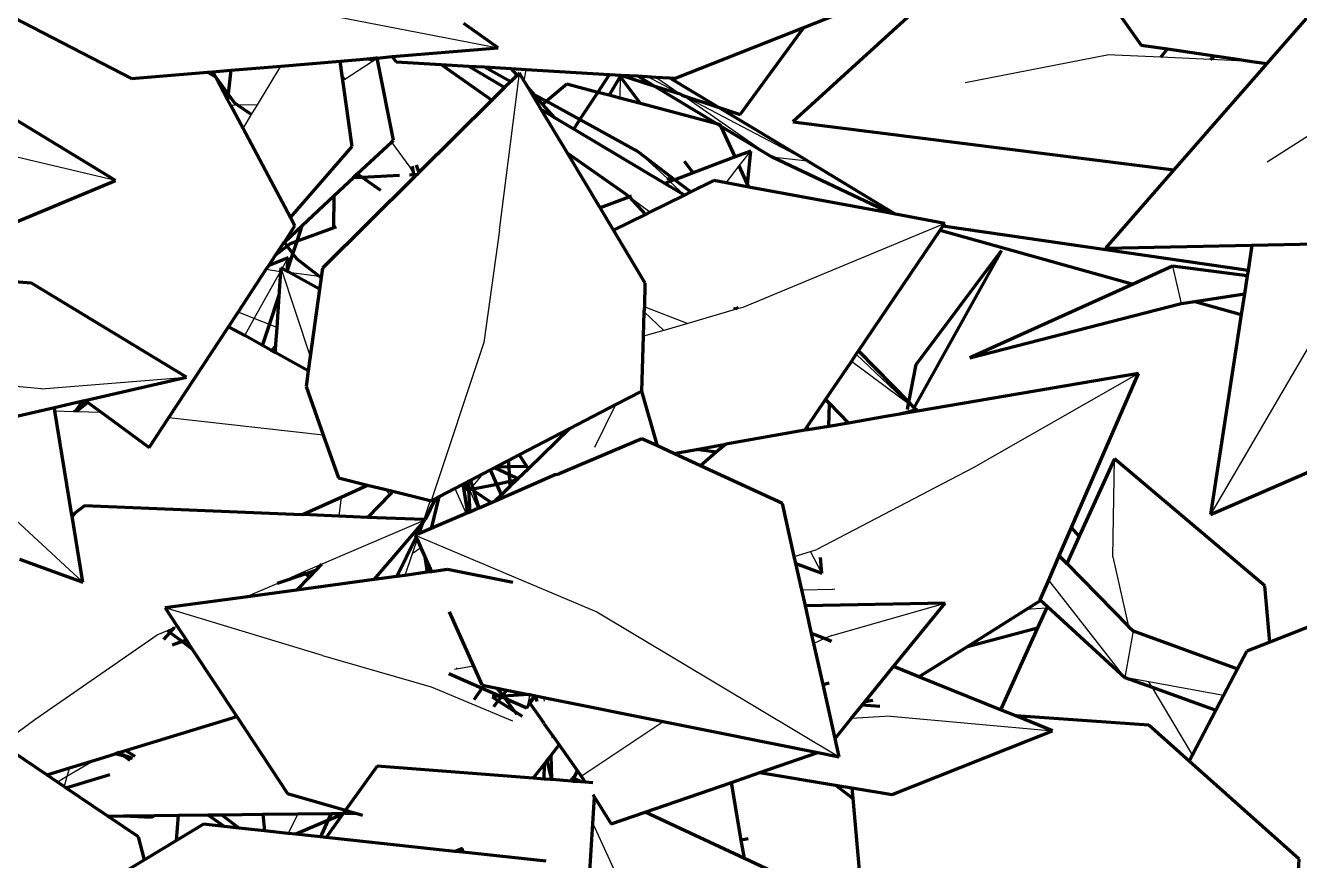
# Model space of a CAD drawing. Header units: millimetres. Extents: x 4307 to 31003, y 2809 to 20009.
# Drawn here: x 6891.9 to 6958.9, y 7904.8 to 7948.8 of the extents above; entities that cross this region are included whole.
import ezdxf

# ---------------------------------------------------------------- set-up
doc = ezdxf.new("R2010")
doc.units = ezdxf.units.MM
doc.layers.add('ProfileEdges', color=7, linetype='Continuous')

msp = doc.modelspace()

# ---------------------------------------------------------------- linework, layer by layer
for p, q in [((6899.706, 7950.893), (6916.719, 7947.601)), ((6904.07, 7944.601), (6905.304, 7946.636)), ((6908.666, 7945.953), (6910.121, 7946.894)), ((6910.121, 7946.894), (6910.151, 7946.913)), ((6910.151, 7946.913), (6910.355, 7947.045)), ((6941.273, 7945.778), (6948.743, 7947.229)), ((6951.56, 7947.101), (6948.743, 7947.229)), ((6954.169, 7946.982), (6951.56, 7947.101)), ((6955.648, 7946.914), (6954.169, 7946.982)), ((6955.845, 7946.905), (6955.648, 7946.914)), ((6955.801, 7946.962), (6955.845, 7946.905)), ((6956.344, 7946.882), (6955.845, 7946.905)), ((6908.53, 7946.138), (6908.666, 7945.953)), ((6908.564, 7945.887), (6908.666, 7945.953)), ((6916.802, 7938.003), (6917.84, 7946.269)), ((6918.099, 7945.836), (6918.201, 7946.457)), ((6923.13, 7946.079), (6923.114, 7944.948)), ((6924.568, 7946.081), (6926.299, 7945.168)), ((6925.015, 7946.055), (6926.299, 7945.168)), ((6957.151, 7941.602), (6963.933, 7945.922)), ((6904.07, 7944.601), (6903.036, 7944.575)), ((6903.753, 7944.078), (6904.07, 7944.601)), ((6926.493, 7945.066), (6931.1, 7941.853)), ((6926.493, 7945.066), (6932.982, 7941.644)), ((6903.036, 7944.575), (6902.668, 7944.566)), ((6903.313, 7943.353), (6903.753, 7944.078)), ((6911.111, 7942.638), (6912.08, 7941.324)), ((6925.632, 7940.724), (6924.059, 7942.145)), ((6929.399, 7941.378), (6930.01, 7942.164)), ((6896.606, 7940.613), (6891.348, 7941.861)), ((6912.08, 7941.324), (6912.287, 7940.923)), ((6928.71, 7940.493), (6929.399, 7941.378)), ((6931.1, 7941.853), (6932.982, 7941.644)), ((6912.287, 7940.923), (6912.342, 7940.818)), ((6925.752, 7940.56), (6925.632, 7940.724)), ((6926.512, 7939.847), (6925.752, 7940.56)), ((6924.706, 7938.95), (6923.619, 7939.756)), ((6916.802, 7938.003), (6915.969, 7932.085)), ((6940.207, 7938.357), (6929.585, 7933.942)), ((6962.482, 7937.276), (6954.17, 7923.052)), ((6904.535, 7935.944), (6905.287, 7935.825)), ((6905.301, 7936.022), (6906.848, 7931.356)), ((6905.375, 7935.981), (6905.691, 7936.546)), ((6952.185, 7936.1), (6952.636, 7934.143)), ((6903.902, 7933.352), (6905.287, 7935.825)), ((6905.714, 7935.794), (6907.319, 7935.589)), ((6924.441, 7933.968), (6926.695, 7933.097)), ((6929.585, 7933.942), (6929.307, 7933.861)), ((6903.902, 7933.352), (6903.054, 7933.686)), ((6903.399, 7932.454), (6903.902, 7933.352)), ((6904.701, 7933.036), (6903.902, 7933.352)), ((6924.405, 7933.707), (6925.438, 7932.73)), ((6929.183, 7933.825), (6926.695, 7933.097)), ((6929.307, 7933.861), (6929.183, 7933.825)), ((6905.084, 7932.885), (6904.701, 7933.036)), ((6925.438, 7932.73), (6924.368, 7932.417)), ((6926.695, 7933.097), (6925.438, 7932.73)), ((6905.021, 7931.979), (6904.766, 7931.694)), ((6915.969, 7932.085), (6913.199, 7923.765)), ((6938.298, 7928.866), (6935.553, 7931.48)), ((6938.298, 7928.866), (6935.293, 7931.095)), ((6892.721, 7929.66), (6884.604, 7930.403)), ((6892.721, 7929.66), (6900.334, 7930.265)), ((6950.397, 7930.466), (6941.696, 7925.501)), ((6894.63, 7928.66), (6894.391, 7928.463)), ((6895.051, 7929.007), (6894.63, 7928.66)), ((6921.806, 7926.587), (6922.909, 7928.822)), ((6937.103, 7928.191), (6938.66, 7928.597)), ((6938.583, 7928.654), (6938.298, 7928.866)), ((6893.425, 7928.492), (6894.391, 7928.463)), ((6894.391, 7928.463), (6894.484, 7928.46)), ((6894.484, 7928.46), (6894.548, 7928.458)), ((6894.548, 7928.458), (6895.853, 7928.419)), ((6899.417, 7928.139), (6907.529, 7927.242)), ((6886.634, 7927.129), (6894.887, 7919.485)), ((6949.04, 7920.824), (6949.126, 7925.967)), ((6915.921, 7925.183), (6915.219, 7924.346)), ((6941.696, 7925.501), (6933.475, 7921.201)), ((6915.052, 7924.73), (6915.155, 7924.493)), ((6908.472, 7923.964), (6908.354, 7922.954)), ((6911.026, 7924.1), (6910.81, 7924.356)), ((6914.442, 7924.412), (6915.041, 7923.091)), ((6915.194, 7924.405), (6915.219, 7924.346)), ((6915.219, 7924.346), (6915.653, 7923.352)), ((6913.152, 7923.777), (6912.812, 7922.775)), ((6894.314, 7923.017), (6894.491, 7923.134)), ((6907.444, 7920.429), (6912.797, 7922.731)), ((6912.797, 7922.731), (6912.757, 7922.612)), ((6912.797, 7922.731), (6912.812, 7922.775)), ((6912.368, 7921.951), (6921.917, 7917.921)), ((6912.622, 7922.214), (6912.561, 7922.033)), ((6912.718, 7922.1), (6912.622, 7922.214)), ((6912.461, 7921.74), (6912.199, 7920.966)), ((6912.663, 7921.286), (6912.199, 7920.966)), ((6933.139, 7921.097), (6933.475, 7921.201)), ((6912.199, 7920.966), (6911.818, 7919.843)), ((6932.293, 7920.836), (6933.139, 7921.097)), ((6933.744, 7919.965), (6933.139, 7921.097)), ((6949.04, 7920.824), (6949.867, 7917.159)), ((6905.1, 7919.422), (6906.492, 7920.02)), ((6906.492, 7920.02), (6907.444, 7920.429)), ((6903.428, 7918.703), (6905.1, 7919.422)), ((6949.664, 7914.468), (6945.67, 7919.597)), ((6932.686, 7919.084), (6934.319, 7919.116)), ((6934.423, 7919.101), (6934.319, 7919.116)), ((6907.48, 7915.635), (6899.21, 7918.131)), ((6921.917, 7917.921), (6934.657, 7910.299)), ((6934.258, 7916.681), (6940.227, 7918.387)), ((6945.558, 7918.12), (6944.476, 7918.04)), ((6899.697, 7917.1), (6899.848, 7917.164)), ((6892.357, 7912.263), (6898.79, 7916.71)), ((6898.79, 7916.71), (6899.333, 7916.943)), ((6899.333, 7916.943), (6899.697, 7917.1)), ((6933.881, 7916.514), (6933.319, 7916.266)), ((6934.258, 7916.681), (6933.881, 7916.514)), ((6950.106, 7916.916), (6949.664, 7914.468)), ((6907.48, 7915.635), (6913.21, 7913.974)), ((6914.525, 7914.91), (6914.424, 7914.892)), ((6915.422, 7915.068), (6914.525, 7914.91)), ((6914.539, 7914.979), (6914.525, 7914.91)), ((6950.938, 7914.237), (6949.664, 7914.468)), ((6913.21, 7913.974), (6917.471, 7912.196)), ((6951.107, 7913.954), (6950.938, 7914.237)), ((6954.864, 7913.526), (6950.938, 7914.237)), ((6953.224, 7910.404), (6951.107, 7913.954)), ((6918.382, 7913.569), (6918.224, 7912.878)), ((6919.156, 7913.231), (6919.119, 7913.421)), ((6919.46, 7913.352), (6919.502, 7913.259)), ((6890.62, 7910.959), (6892.357, 7912.263)), ((6921.092, 7909.284), (6925.393, 7912.16)), ((6937.358, 7912.433), (6935.285, 7912.305)), ((6937.358, 7912.433), (6945.862, 7911.665)), ((6919.64, 7911.341), (6919.535, 7911.335)), ((6919.535, 7911.335), (6919.69, 7911.27)), ((6895.517, 7910.126), (6894.056, 7909.261)), ((6919.463, 7909.384), (6919.47, 7910.321)), ((6894.056, 7909.261), (6893.561, 7908.968)), ((6894.056, 7909.261), (6893.901, 7908.739)), ((6894.192, 7909.721), (6894.056, 7909.261)), ((6919.461, 7909.101), (6919.463, 7909.384)), ((6920.596, 7909.199), (6920.685, 7909.005)), ((6906.192, 7907.295), (6905.678, 7906.266)), ((6921.703, 7906.796), (6924.955, 7899.741)), ((6914.847, 7905.48), (6914.671, 7905.297))]:
    msp.add_line(p, q)
at = {"layer": 'ProfileEdges', "lineweight": 211}
for p, q in [((6945.928, 7954.303), (6950.532, 7947.734)), ((6888.594, 7950.558), (6897.453, 7945.973)), ((6960.069, 7950.129), (6957.133, 7946.767)), ((6939.023, 7949.885), (6932.216, 7943.696)), ((6932.791, 7948.658), (6935.772, 7949.836)), ((6916.719, 7947.601), (6914.915, 7948.882)), ((6926.046, 7945.994), (6932.791, 7948.658)), ((6929.455, 7944.089), (6932.791, 7948.658)), ((6911.154, 7947.131), (6916.719, 7947.601)), ((6950.532, 7947.734), (6951.912, 7947.532)), ((6951.56, 7947.101), (6951.912, 7947.532)), ((6951.912, 7947.532), (6954.383, 7947.17)), ((6902.665, 7946.413), (6905.304, 7946.636)), ((6905.304, 7946.636), (6908.425, 7946.9)), ((6908.425, 7946.9), (6909.847, 7947.02)), ((6908.53, 7946.138), (6908.425, 7946.9)), ((6909.847, 7947.02), (6910.006, 7947.034)), ((6910.086, 7946.936), (6909.847, 7947.02)), ((6910.006, 7947.034), (6910.318, 7947.06)), ((6910.006, 7947.034), (6910.086, 7946.936)), ((6910.086, 7946.936), (6910.121, 7946.894)), ((6910.151, 7946.913), (6910.086, 7946.936)), ((6910.355, 7947.045), (6910.318, 7947.06)), ((6910.355, 7947.045), (6911.154, 7947.131)), ((6911.222, 7942.743), (6910.355, 7947.045)), ((6911.154, 7947.131), (6911.353, 7946.86)), ((6911.353, 7946.86), (6913.72, 7946.721)), ((6913.72, 7946.721), (6916.397, 7944.839)), ((6913.72, 7946.721), (6915.159, 7946.636)), ((6917.062, 7945.498), (6915.159, 7946.636)), ((6915.159, 7946.636), (6915.999, 7946.586)), ((6957.133, 7946.767), (6952.241, 7941.167)), ((6954.169, 7946.982), (6954.383, 7947.17)), ((6954.383, 7947.17), (6955.589, 7946.993)), ((6955.648, 7946.914), (6955.589, 7946.993)), ((6955.589, 7946.993), (6955.801, 7946.962)), ((6955.801, 7946.962), (6956.344, 7946.882)), ((6956.344, 7946.882), (6957.133, 7946.767)), ((6897.453, 7945.973), (6901.437, 7946.31)), ((6901.437, 7946.31), (6901.698, 7946.332)), ((6901.877, 7946.055), (6901.437, 7946.31)), ((6901.698, 7946.332), (6902.665, 7946.413)), ((6901.698, 7946.332), (6901.877, 7946.055)), ((6901.877, 7946.055), (6902.53, 7945.163)), ((6902.5, 7944.883), (6901.877, 7946.055)), ((6902.665, 7946.413), (6902.53, 7945.163)), ((6908.564, 7945.887), (6908.53, 7946.138)), ((6915.999, 7946.586), (6917.388, 7945.821)), ((6915.999, 7946.586), (6917.411, 7946.503)), ((6917.722, 7946.152), (6917.388, 7945.821)), ((6917.722, 7946.152), (6917.411, 7946.503)), ((6917.411, 7946.503), (6918.201, 7946.457)), ((6917.84, 7946.269), (6917.722, 7946.152)), ((6918.099, 7945.836), (6917.84, 7946.269)), ((6918.201, 7946.457), (6922.586, 7946.198)), ((6921.965, 7945.252), (6922.586, 7946.198)), ((6923.13, 7946.079), (6922.557, 7945.095)), ((6922.586, 7946.198), (6923.166, 7946.164)), ((6924.208, 7944.658), (6923.13, 7946.079)), ((6923.166, 7946.164), (6924.916, 7945.586)), ((6923.166, 7946.164), (6924.045, 7946.112)), ((6924.916, 7945.586), (6924.045, 7946.112)), ((6924.045, 7946.112), (6924.568, 7946.081)), ((6924.568, 7946.081), (6925.015, 7946.055)), ((6925.015, 7946.055), (6925.74, 7946.012)), ((6928.292, 7944.472), (6925.74, 7946.012)), ((6925.74, 7946.012), (6926.046, 7945.994)), ((6909.043, 7942.405), (6908.564, 7945.887)), ((6917.062, 7945.498), (6916.397, 7944.839)), ((6917.388, 7945.821), (6917.062, 7945.498)), ((6918.298, 7945.503), (6918.099, 7945.836)), ((6918.99, 7944.345), (6918.298, 7945.503)), ((6918.646, 7945.111), (6918.298, 7945.503)), ((6920.329, 7945.686), (6919.272, 7944.783)), ((6921.965, 7945.252), (6920.329, 7945.686)), ((6928.213, 7943.596), (6924.916, 7945.586)), ((6924.916, 7945.586), (6926.299, 7945.168)), ((6896.606, 7940.613), (6889.936, 7944.677)), ((6902.53, 7945.163), (6902.5, 7944.883)), ((6902.668, 7944.566), (6902.5, 7944.883)), ((6902.53, 7945.163), (6902.863, 7944.696)), ((6902.863, 7944.696), (6903.036, 7944.575)), ((6916.397, 7944.839), (6912.561, 7941.035)), ((6919.081, 7944.62), (6918.646, 7945.111)), ((6919.272, 7944.783), (6918.646, 7945.111)), ((6919.272, 7944.783), (6919.081, 7944.62)), ((6919.703, 7943.919), (6919.081, 7944.62)), ((6921.023, 7943.818), (6919.272, 7944.783)), ((6921.023, 7943.818), (6921.965, 7945.252)), ((6922.557, 7945.095), (6921.965, 7945.252)), ((6923.114, 7944.948), (6922.557, 7945.095)), ((6924.208, 7944.658), (6923.114, 7944.948)), ((6928.213, 7943.596), (6924.208, 7944.658)), ((6926.299, 7945.168), (6926.405, 7945.095)), ((6926.405, 7945.095), (6926.493, 7945.066)), ((6926.493, 7945.066), (6928.292, 7944.472)), ((6903.313, 7943.353), (6902.668, 7944.566)), ((6903.036, 7944.575), (6903.753, 7944.078)), ((6919.703, 7943.919), (6918.99, 7944.345)), ((6920.361, 7942.053), (6918.99, 7944.345)), ((6928.292, 7944.472), (6929.455, 7944.089)), ((6932.982, 7941.644), (6928.292, 7944.472)), ((6905.801, 7938.672), (6903.313, 7943.353)), ((6920.699, 7943.323), (6919.703, 7943.919)), ((6920.699, 7943.323), (6921.023, 7943.818)), ((6925.488, 7940.46), (6920.699, 7943.323)), ((6924.059, 7942.145), (6921.023, 7943.818)), ((6928.402, 7943.546), (6928.213, 7943.596)), ((6928.443, 7943.457), (6928.213, 7943.596)), ((6928.443, 7943.457), (6928.402, 7943.546)), ((6929.181, 7941.852), (6928.443, 7943.457)), ((6931.1, 7941.853), (6928.443, 7943.457)), ((6932.216, 7943.696), (6952.241, 7941.167)), ((6909.317, 7940.957), (6911.111, 7942.638)), ((6911.111, 7942.638), (6911.222, 7942.743)), ((6905.801, 7938.672), (6909.043, 7942.405)), ((6920.361, 7942.053), (6923.464, 7939.872)), ((6922.08, 7939.176), (6920.361, 7942.053)), ((6924.059, 7942.145), (6926.013, 7940.658)), ((6930.01, 7942.164), (6929.181, 7941.852)), ((6929.837, 7940.426), (6930.01, 7942.164)), ((6912.287, 7940.923), (6912.224, 7941.369)), ((6912.418, 7941.43), (6912.561, 7941.035)), ((6926.969, 7941.018), (6926.512, 7941.621)), ((6929.181, 7941.852), (6926.969, 7941.018)), ((6929.837, 7940.426), (6929.399, 7941.378)), ((6937.357, 7938.887), (6931.1, 7941.853)), ((6932.982, 7941.644), (6937.617, 7938.839)), ((6890.596, 7938.104), (6896.606, 7940.613)), ((6912.315, 7940.791), (6907.491, 7936.007)), ((6908.106, 7939.822), (6909.121, 7940.773)), ((6909.121, 7940.773), (6909.317, 7940.957)), ((6909.121, 7940.773), (6909.548, 7940.794)), ((6909.548, 7940.794), (6909.317, 7940.957)), ((6909.548, 7940.794), (6911.545, 7940.888)), ((6910.556, 7940.084), (6909.548, 7940.794)), ((6912.055, 7940.912), (6912.287, 7940.923)), ((6912.287, 7940.923), (6912.457, 7940.931)), ((6912.315, 7940.791), (6912.287, 7940.923)), ((6912.342, 7940.818), (6912.315, 7940.791)), ((6912.457, 7940.931), (6912.342, 7940.818)), ((6912.561, 7941.035), (6912.457, 7940.931)), ((6925.831, 7940.589), (6925.632, 7940.724)), ((6925.831, 7940.589), (6925.752, 7940.56)), ((6926.013, 7940.658), (6925.831, 7940.589)), ((6926.969, 7941.018), (6926.013, 7940.658)), ((6926.013, 7940.658), (6926.855, 7940.017)), ((6928.056, 7940.614), (6926.855, 7940.017)), ((6928.71, 7940.493), (6928.056, 7940.614)), ((6952.241, 7941.167), (6948.646, 7937.05)), ((6925.752, 7940.56), (6925.488, 7940.46)), ((6926.512, 7939.847), (6925.488, 7940.46)), ((6926.855, 7940.017), (6926.512, 7939.847)), ((6929.823, 7940.286), (6928.71, 7940.493)), ((6929.823, 7940.286), (6929.837, 7940.426)), ((6929.909, 7940.27), (6929.823, 7940.286)), ((6929.909, 7940.27), (6929.837, 7940.426)), ((6937.357, 7938.887), (6929.909, 7940.27)), ((6906.427, 7938.248), (6908.106, 7939.822)), ((6908.091, 7938.132), (6908.106, 7939.822)), ((6923.588, 7939.744), (6922.08, 7939.176)), ((6923.464, 7939.872), (6923.619, 7939.756)), ((6923.728, 7939.797), (6923.619, 7939.756)), ((6923.619, 7939.756), (6924.472, 7938.834)), ((6926.512, 7939.847), (6924.706, 7938.95)), ((6906.035, 7938.231), (6905.801, 7938.672)), ((6922.786, 7937.996), (6922.08, 7939.176)), ((6924.472, 7938.834), (6922.786, 7937.996)), ((6924.706, 7938.95), (6924.472, 7938.834)), ((6937.617, 7938.839), (6937.357, 7938.887)), ((6940.207, 7938.357), (6937.617, 7938.839)), ((6905.489, 7937.369), (6906.427, 7938.248)), ((6905.489, 7937.369), (6906.035, 7938.231)), ((6906.152, 7937.418), (6906.427, 7938.248)), ((6908.091, 7938.132), (6906.152, 7937.418)), ((6908.211, 7938.176), (6908.091, 7938.132)), ((6908.091, 7938.079), (6908.091, 7938.132)), ((6924.449, 7935.213), (6922.786, 7937.996)), ((6935.664, 7931.645), (6939.964, 7937.997)), ((6939.964, 7937.997), (6940.109, 7938.212)), ((6939.964, 7937.997), (6950.107, 7935.162)), ((6940.109, 7938.212), (6940.207, 7938.357)), ((6956.146, 7935.873), (6940.109, 7938.212)), ((6905.018, 7936.681), (6905.439, 7937.321)), ((6905.439, 7937.321), (6905.489, 7937.369)), ((6905.489, 7937.369), (6905.638, 7937.167)), ((6905.784, 7937.282), (6905.638, 7937.167)), ((6906.152, 7937.418), (6905.784, 7937.282)), ((6905.936, 7936.765), (6906.152, 7937.418)), ((6956.353, 7937.215), (6962.513, 7937.347)), ((6904.663, 7936.139), (6905.018, 7936.681)), ((6905.638, 7937.167), (6905.018, 7936.681)), ((6905.63, 7935.84), (6905.936, 7936.765)), ((6905.638, 7937.167), (6905.936, 7936.765)), ((6905.936, 7936.765), (6906.139, 7936.491)), ((6943.18, 7936.928), (6938.583, 7928.654)), ((6938.705, 7930.938), (6943.18, 7936.928)), ((6948.646, 7937.05), (6956.353, 7937.215)), ((6956.353, 7937.215), (6956.146, 7935.873)), ((6903.054, 7933.686), (6904.535, 7935.944)), ((6904.535, 7935.944), (6904.663, 7936.139)), ((6905.691, 7936.546), (6904.663, 7936.139)), ((6905.301, 7936.022), (6905.287, 7935.825)), ((6905.375, 7935.981), (6905.301, 7936.022)), ((6905.63, 7935.84), (6905.375, 7935.981)), ((6905.63, 7935.84), (6905.691, 7936.546)), ((6906.139, 7936.491), (6907.319, 7935.589)), ((6907.491, 7936.007), (6907.422, 7935.511)), ((6952.185, 7936.1), (6950.107, 7935.162)), ((6956.105, 7935.606), (6952.185, 7936.1)), ((6892.186, 7935.209), (6891.076, 7935.306)), ((6905.287, 7935.825), (6905.198, 7934.538)), ((6905.714, 7935.794), (6905.63, 7935.84)), ((6907.338, 7934.896), (6905.714, 7935.794)), ((6907.319, 7935.589), (6907.422, 7935.511)), ((6907.422, 7935.511), (6907.338, 7934.896)), ((6956.105, 7935.606), (6955.958, 7934.656)), ((6956.146, 7935.873), (6956.105, 7935.606)), ((6900.334, 7930.265), (6892.186, 7935.209)), ((6907.338, 7934.896), (6906.848, 7931.356)), ((6924.441, 7933.968), (6924.449, 7935.213)), ((6950.107, 7935.162), (6941.529, 7931.287)), ((6953.355, 7934.254), (6955.958, 7934.656)), ((6955.958, 7934.656), (6955.791, 7933.573)), ((6904.701, 7933.036), (6905.198, 7934.538)), ((6905.198, 7934.538), (6905.084, 7932.885)), ((6924.405, 7933.707), (6924.441, 7933.968)), ((6929.183, 7933.825), (6929.195, 7933.944)), ((6929.226, 7933.944), (6929.307, 7933.861)), ((6941.529, 7931.287), (6952.636, 7934.143)), ((6952.636, 7934.143), (6953.355, 7934.254)), ((6953.355, 7934.254), (6955.791, 7933.573)), ((6902.555, 7932.924), (6903.054, 7933.686)), ((6924.368, 7932.417), (6924.405, 7933.707)), ((6955.791, 7933.573), (6954.17, 7923.052)), ((6899.417, 7928.139), (6902.555, 7932.924)), ((6903.399, 7932.454), (6902.555, 7932.924)), ((6904.336, 7931.933), (6904.701, 7933.036)), ((6905.084, 7932.885), (6905.021, 7931.979)), ((6904.336, 7931.933), (6903.399, 7932.454)), ((6904.766, 7931.694), (6904.336, 7931.933)), ((6905.021, 7931.979), (6905.003, 7931.705)), ((6924.283, 7929.538), (6924.368, 7932.417)), ((6904.766, 7931.694), (6905.003, 7931.705)), ((6904.993, 7931.568), (6904.766, 7931.694)), ((6905.003, 7931.705), (6904.993, 7931.568)), ((6906.743, 7930.594), (6904.993, 7931.568)), ((6906.848, 7931.356), (6906.743, 7930.594)), ((6935.293, 7931.095), (6935.553, 7931.48)), ((6935.553, 7931.48), (6935.664, 7931.645)), ((6935.664, 7931.645), (6938.314, 7928.949)), ((6906.743, 7930.594), (6906.631, 7929.781)), ((6933.939, 7929.096), (6935.293, 7931.095)), ((6938.314, 7928.949), (6938.705, 7930.938)), ((6895.001, 7929.044), (6900.334, 7930.265)), ((6950.397, 7930.466), (6938.777, 7928.477)), ((6946.869, 7922.353), (6950.397, 7930.466)), ((6906.631, 7929.781), (6907.529, 7927.242)), ((6922.909, 7928.822), (6924.283, 7929.538)), ((6925.101, 7926.653), (6924.283, 7929.538)), ((6886.634, 7927.129), (6893.395, 7928.677)), ((6893.395, 7928.677), (6894.892, 7929.019)), ((6893.425, 7928.492), (6893.395, 7928.677)), ((6894.63, 7928.66), (6894.484, 7928.46)), ((6895.153, 7928.932), (6894.548, 7928.458)), ((6894.892, 7929.019), (6894.63, 7928.66)), ((6894.892, 7929.019), (6895.001, 7929.044)), ((6895.001, 7929.044), (6895.051, 7929.007)), ((6895.051, 7929.007), (6895.153, 7928.932)), ((6895.153, 7928.932), (6895.853, 7928.419)), ((6920.491, 7927.563), (6922.909, 7928.822)), ((6932.989, 7927.692), (6933.939, 7929.096)), ((6933.939, 7929.096), (6934.141, 7928.888)), ((6934.101, 7927.677), (6934.141, 7928.888)), ((6934.141, 7928.888), (6935.145, 7927.856)), ((6938.241, 7928.576), (6938.298, 7928.866)), ((6938.298, 7928.866), (6938.314, 7928.949)), ((6938.314, 7928.949), (6938.583, 7928.654)), ((6938.583, 7928.654), (6938.66, 7928.597)), ((6938.66, 7928.597), (6938.777, 7928.477)), ((6894.314, 7923.017), (6893.425, 7928.492)), ((6895.853, 7928.419), (6898.382, 7926.562)), ((6898.382, 7926.562), (6899.417, 7928.139)), ((6935.145, 7927.856), (6934.101, 7927.677)), ((6937.103, 7928.191), (6935.145, 7927.856)), ((6938.777, 7928.477), (6937.103, 7928.191)), ((6907.529, 7927.242), (6908.334, 7924.967)), ((6917.824, 7926.174), (6920.491, 7927.563)), ((6920.491, 7927.563), (6918.312, 7925.454)), ((6932.849, 7927.485), (6928.691, 7926.743)), ((6932.849, 7927.485), (6932.989, 7927.692)), ((6933.009, 7927.49), (6932.849, 7927.485)), ((6933.009, 7927.49), (6932.989, 7927.692)), ((6934.101, 7927.677), (6933.009, 7927.49)), ((6924.28, 7927.032), (6919.937, 7925.179)), ((6925.101, 7926.653), (6924.28, 7927.032)), ((6925.963, 7926.256), (6925.101, 7926.653)), ((6927.149, 7926.467), (6928.691, 7926.743)), ((6928.691, 7926.743), (6928.19, 7926.315)), ((6916.581, 7925.526), (6917.272, 7925.887)), ((6917.272, 7925.887), (6917.824, 7926.174)), ((6917.295, 7925.543), (6917.272, 7925.887)), ((6917.824, 7926.174), (6918.237, 7925.565)), ((6925.963, 7926.256), (6927.149, 7926.467)), ((6927.363, 7925.61), (6925.963, 7926.256)), ((6928.19, 7926.315), (6927.149, 7926.467)), ((6928.19, 7926.315), (6927.363, 7925.61)), ((6949.126, 7925.967), (6947.277, 7921.901)), ((6957.035, 7919.289), (6949.126, 7925.967)), ((6954.17, 7923.052), (6961.635, 7926.286)), ((6915.28, 7924.849), (6915.921, 7925.183)), ((6915.921, 7925.183), (6916.324, 7925.393)), ((6916.324, 7925.393), (6916.528, 7925.499)), ((6916.651, 7924.646), (6916.324, 7925.393)), ((6916.528, 7925.499), (6916.581, 7925.526)), ((6917.322, 7925.125), (6916.528, 7925.499)), ((6917.295, 7925.543), (6916.581, 7925.526)), ((6918.237, 7925.565), (6917.295, 7925.543)), ((6917.322, 7925.125), (6917.295, 7925.543)), ((6918.312, 7925.454), (6917.76, 7924.919)), ((6918.237, 7925.565), (6918.312, 7925.454)), ((6919.762, 7925.148), (6919.937, 7925.179)), ((6931.668, 7923.623), (6927.363, 7925.61)), ((6908.334, 7924.967), (6909.85, 7924.593)), ((6908.472, 7923.964), (6909.85, 7924.593)), ((6909.85, 7924.593), (6910.81, 7924.356)), ((6914.442, 7924.412), (6914.883, 7924.642)), ((6914.883, 7924.642), (6914.913, 7924.657)), ((6915.124, 7923.126), (6914.883, 7924.642)), ((6914.883, 7924.642), (6915.119, 7924.325)), ((6914.913, 7924.657), (6915.052, 7924.73)), ((6915.155, 7924.493), (6914.913, 7924.657)), ((6915.052, 7924.73), (6915.137, 7924.774)), ((6915.137, 7924.774), (6915.28, 7924.849)), ((6915.137, 7924.774), (6915.155, 7924.493)), ((6915.418, 7924.388), (6915.28, 7924.849)), ((6915.418, 7924.388), (6916.651, 7924.646)), ((6919.762, 7925.148), (6916.527, 7923.725)), ((6916.651, 7924.646), (6917.344, 7924.792)), ((6916.897, 7924.083), (6916.651, 7924.646)), ((6917.361, 7924.533), (6916.897, 7924.083)), ((6917.76, 7924.919), (6917.322, 7925.125)), ((6917.344, 7924.792), (6917.322, 7925.125)), ((6917.344, 7924.792), (6917.708, 7924.868)), ((6917.361, 7924.533), (6917.344, 7924.792)), ((6917.708, 7924.868), (6917.361, 7924.533)), ((6917.76, 7924.919), (6917.708, 7924.868)), ((6906.444, 7923.039), (6908.472, 7923.964)), ((6911.026, 7924.1), (6909.849, 7922.894)), ((6910.81, 7924.356), (6911.185, 7924.263)), ((6911.185, 7924.263), (6911.026, 7924.1)), ((6911.185, 7924.263), (6913.152, 7923.777)), ((6913.408, 7923.874), (6912.894, 7922.772)), ((6913.199, 7923.765), (6913.408, 7923.874)), ((6913.613, 7923.98), (6913.202, 7922.307)), ((6913.408, 7923.874), (6913.613, 7923.98)), ((6913.613, 7923.98), (6914.442, 7924.412)), ((6915.165, 7924.335), (6915.119, 7924.325)), ((6915.155, 7924.493), (6915.194, 7924.405)), ((6915.155, 7924.493), (6915.336, 7924.371)), ((6915.194, 7924.405), (6915.162, 7924.371)), ((6915.162, 7924.371), (6915.165, 7924.335)), ((6915.165, 7924.335), (6915.219, 7924.346)), ((6915.165, 7924.335), (6915.237, 7923.175)), ((6915.219, 7924.346), (6915.336, 7924.371)), ((6915.336, 7924.371), (6915.418, 7924.388)), ((6915.446, 7924.296), (6915.336, 7924.371)), ((6915.446, 7924.296), (6915.418, 7924.388)), ((6915.72, 7923.381), (6915.446, 7924.296)), ((6916.381, 7923.662), (6915.446, 7924.296)), ((6916.897, 7924.083), (6916.527, 7923.725)), ((6894.968, 7923.491), (6894.491, 7923.134)), ((6906.397, 7923.033), (6894.968, 7923.491)), ((6913.152, 7923.777), (6913.199, 7923.765)), ((6915.237, 7923.175), (6915.124, 7923.126)), ((6915.653, 7923.352), (6915.237, 7923.175)), ((6915.72, 7923.381), (6915.653, 7923.352)), ((6916.381, 7923.662), (6915.72, 7923.381)), ((6916.527, 7923.725), (6916.381, 7923.662)), ((6932.293, 7920.836), (6931.668, 7923.623)), ((6894.323, 7922.961), (6894.314, 7923.017)), ((6894.491, 7923.134), (6894.323, 7922.961)), ((6894.887, 7919.485), (6894.323, 7922.961)), ((6906.397, 7923.033), (6906.444, 7923.039)), ((6908.354, 7922.954), (6906.444, 7923.039)), ((6909.849, 7922.894), (6908.354, 7922.954)), ((6912.812, 7922.775), (6909.849, 7922.894)), ((6910.199, 7919.623), (6912.757, 7922.612)), ((6912.622, 7922.214), (6912.757, 7922.612)), ((6912.757, 7922.612), (6912.894, 7922.772)), ((6912.894, 7922.772), (6912.812, 7922.775)), ((6915.041, 7923.091), (6913.202, 7922.307)), ((6915.124, 7923.126), (6915.041, 7923.091)), ((6912.413, 7921.849), (6911.399, 7919.786)), ((6912.488, 7922.002), (6912.368, 7921.951)), ((6912.368, 7921.951), (6912.413, 7921.849)), ((6912.413, 7921.849), (6912.461, 7921.74)), ((6912.622, 7922.214), (6912.488, 7922.002)), ((6912.561, 7922.033), (6912.488, 7922.002)), ((6912.718, 7922.1), (6912.561, 7922.033)), ((6913.202, 7922.307), (6912.718, 7922.1)), ((6946.226, 7920.876), (6946.869, 7922.353)), ((6947.277, 7921.901), (6946.625, 7920.468)), ((6947.277, 7921.901), (6946.869, 7922.353)), ((6912.461, 7921.74), (6912.663, 7921.286)), ((6912.663, 7921.286), (6912.873, 7920.812)), ((6891.561, 7920.691), (6894.887, 7919.485)), ((6912.873, 7920.812), (6912.989, 7920.002)), ((6912.873, 7920.812), (6913.219, 7920.033)), ((6932.377, 7920.461), (6932.293, 7920.836)), ((6933.744, 7919.965), (6933.665, 7920.781)), ((6945.67, 7919.597), (6946.226, 7920.876)), ((6946.226, 7920.876), (6946.625, 7920.468)), ((6906.609, 7919.927), (6905.1, 7919.422)), ((6906.492, 7920.02), (6906.609, 7919.927)), ((6907.12, 7920.097), (6906.609, 7919.927)), ((6906.609, 7919.927), (6906.801, 7919.771)), ((6907.12, 7920.097), (6906.801, 7919.771)), ((6907.444, 7920.429), (6907.12, 7920.097)), ((6911.818, 7919.843), (6911.399, 7919.786)), ((6912.989, 7920.002), (6911.818, 7919.843)), ((6913.219, 7920.033), (6912.989, 7920.002)), ((6914.064, 7920.147), (6913.219, 7920.033)), ((6917.493, 7919.463), (6914.064, 7920.147)), ((6932.377, 7920.461), (6933.744, 7919.965)), ((6932.686, 7919.084), (6932.377, 7920.461)), ((6946.625, 7920.468), (6949.867, 7917.159)), ((6967.307, 7920.248), (6957.289, 7916.331)), ((6906.801, 7919.771), (6906.115, 7919.068)), ((6910.199, 7919.623), (6906.115, 7919.068)), ((6911.399, 7919.786), (6910.199, 7919.623)), ((6945.22, 7918.562), (6945.67, 7919.597)), ((6957.289, 7916.331), (6957.035, 7919.289)), ((6903.428, 7918.703), (6899.21, 7918.131)), ((6906.115, 7919.068), (6903.428, 7918.703)), ((6932.875, 7918.242), (6932.686, 7919.084)), ((6944.476, 7918.04), (6945.187, 7918.487)), ((6945.187, 7918.487), (6945.22, 7918.562)), ((6945.22, 7918.562), (6945.599, 7918.212)), ((6899.21, 7918.131), (6899.848, 7917.164)), ((6914.152, 7917.931), (6915.422, 7915.068)), ((6940.227, 7918.387), (6932.875, 7918.242)), ((6933.201, 7916.789), (6932.875, 7918.242)), ((6937.511, 7915.045), (6940.227, 7918.387)), ((6941.392, 7916.104), (6944.476, 7918.04)), ((6945.558, 7918.12), (6945.084, 7917.08)), ((6945.599, 7918.212), (6945.558, 7918.12)), ((6945.599, 7918.212), (6949.664, 7914.468)), ((6899.848, 7917.164), (6900.33, 7916.433)), ((6949.867, 7917.159), (6950.106, 7916.916)), ((6899.466, 7916.843), (6899.133, 7916.474)), ((6899.466, 7916.843), (6899.333, 7916.943)), ((6899.697, 7917.1), (6899.466, 7916.843)), ((6900.114, 7916.356), (6899.466, 7916.843)), ((6933.881, 7916.514), (6933.201, 7916.789)), ((6933.319, 7916.266), (6933.201, 7916.789)), ((6934.242, 7916.368), (6933.881, 7916.514)), ((6941.392, 7916.104), (6945.084, 7917.08)), ((6945.084, 7917.08), (6943.125, 7912.773)), ((6950.106, 7916.916), (6955.596, 7914.921)), ((6900.114, 7916.356), (6899.58, 7916.165)), ((6900.33, 7916.433), (6900.114, 7916.356)), ((6900.643, 7915.958), (6900.114, 7916.356)), ((6900.33, 7916.433), (6900.643, 7915.958)), ((6900.643, 7915.958), (6902.986, 7912.409)), ((6933.805, 7914.1), (6933.319, 7916.266)), ((6938.845, 7914.505), (6941.392, 7916.104)), ((6956.091, 7915.863), (6955.596, 7914.921)), ((6957.289, 7916.331), (6956.091, 7915.863)), ((6914.137, 7914.675), (6915.875, 7913.911)), ((6915.422, 7915.068), (6915.862, 7914.075)), ((6936.021, 7913.21), (6937.511, 7915.045)), ((6938.845, 7914.505), (6937.511, 7915.045)), ((6943.125, 7912.773), (6938.845, 7914.505)), ((6949.664, 7914.468), (6951.107, 7913.954)), ((6955.596, 7914.921), (6954.864, 7913.526)), ((6915.455, 7913.303), (6915.875, 7913.911)), ((6915.862, 7914.075), (6915.974, 7914.053)), ((6915.875, 7913.911), (6915.974, 7914.053)), ((6915.875, 7913.911), (6916.852, 7913.481)), ((6915.974, 7914.053), (6916.679, 7913.911)), ((6916.963, 7913.535), (6916.679, 7913.911)), ((6916.679, 7913.911), (6917.18, 7913.81)), ((6916.963, 7913.535), (6917.18, 7913.81)), ((6917.18, 7913.81), (6918.32, 7913.581)), ((6933.805, 7914.1), (6934.134, 7914.187)), ((6934.441, 7911.265), (6933.805, 7914.1)), ((6951.107, 7913.954), (6954.461, 7912.759)), ((6916.852, 7913.481), (6916.404, 7913.451)), ((6916.404, 7913.451), (6916.732, 7913.241)), ((6916.499, 7912.946), (6916.732, 7913.241)), ((6916.732, 7913.241), (6916.903, 7913.459)), ((6916.732, 7913.241), (6917.606, 7912.683)), ((6916.903, 7913.459), (6916.852, 7913.481)), ((6916.903, 7913.459), (6916.925, 7913.486)), ((6916.903, 7913.459), (6917.078, 7913.382)), ((6916.925, 7913.486), (6916.963, 7913.535)), ((6916.996, 7913.491), (6916.925, 7913.486)), ((6916.996, 7913.491), (6916.963, 7913.535)), ((6918.32, 7913.581), (6916.996, 7913.491)), ((6917.078, 7913.382), (6916.996, 7913.491)), ((6917.606, 7912.683), (6917.078, 7913.382)), ((6917.078, 7913.382), (6918.224, 7912.878)), ((6918.32, 7913.581), (6918.382, 7913.569)), ((6918.682, 7913.508), (6918.35, 7913.168)), ((6918.35, 7913.168), (6918.39, 7913.111)), ((6918.382, 7913.569), (6918.682, 7913.508)), ((6918.435, 7913.174), (6918.682, 7913.508)), ((6918.775, 7913.201), (6918.682, 7913.508)), ((6918.682, 7913.508), (6919.119, 7913.421)), ((6919.119, 7913.421), (6919.46, 7913.352)), ((6919.46, 7913.352), (6925.393, 7912.16)), ((6935.856, 7913.008), (6936.021, 7913.21)), ((6936.021, 7913.21), (6936.415, 7913.269)), ((6954.864, 7913.526), (6954.461, 7912.759)), ((6917.606, 7912.683), (6917.989, 7912.438)), ((6917.722, 7912.529), (6917.606, 7912.683)), ((6918.224, 7912.878), (6918.39, 7913.111)), ((6918.39, 7913.111), (6919.106, 7912.098)), ((6935.285, 7912.305), (6935.856, 7913.008)), ((6936.782, 7912.943), (6935.856, 7913.008)), ((6943.935, 7912.445), (6943.125, 7912.773)), ((6950.934, 7911.958), (6943.935, 7912.445)), ((6945.862, 7911.665), (6943.935, 7912.445)), ((6954.461, 7912.759), (6953.224, 7910.404)), ((6897.138, 7910.622), (6902.986, 7912.409)), ((6902.986, 7912.409), (6905.657, 7908.362)), ((6919.119, 7912.052), (6919.106, 7912.098)), ((6919.119, 7912.052), (6919.64, 7911.341)), ((6925.393, 7912.16), (6933.531, 7910.526)), ((6934.441, 7911.265), (6935.285, 7912.305)), ((6953.049, 7910.072), (6950.934, 7911.958)), ((6919.64, 7911.341), (6919.69, 7911.27)), ((6919.69, 7911.27), (6919.938, 7910.919)), ((6934.657, 7910.299), (6934.441, 7911.265)), ((6937.435, 7908.312), (6945.862, 7911.665)), ((6892.991, 7909.354), (6890.62, 7910.959)), ((6895.517, 7910.126), (6896.582, 7910.452)), ((6896.787, 7910.515), (6896.582, 7910.452)), ((6897.056, 7910.326), (6896.582, 7910.452)), ((6896.787, 7910.515), (6897.138, 7910.622)), ((6896.787, 7910.515), (6896.895, 7910.439)), ((6897.496, 7910.21), (6896.895, 7910.439)), ((6896.895, 7910.439), (6897.056, 7910.326)), ((6897.635, 7910.308), (6897.138, 7910.622)), ((6919.515, 7910.378), (6919.938, 7910.919)), ((6919.938, 7910.919), (6920.903, 7909.551)), ((6930.478, 7909.469), (6933.531, 7910.526)), ((6933.531, 7910.526), (6934.657, 7910.299)), ((6894.192, 7909.721), (6895.517, 7910.126)), ((6897.496, 7910.21), (6897.056, 7910.326)), ((6897.056, 7910.326), (6897.36, 7910.113)), ((6910.357, 7909.809), (6908.7, 7907.488)), ((6918.57, 7909.17), (6910.357, 7909.809)), ((6918.57, 7909.17), (6919.167, 7909.933)), ((6919.151, 7909.125), (6919.167, 7909.933)), ((6919.167, 7909.933), (6919.28, 7910.078)), ((6919.28, 7910.078), (6919.47, 7910.321)), ((6919.28, 7910.078), (6919.463, 7909.384)), ((6919.47, 7910.321), (6919.515, 7910.378)), ((6919.539, 7909.095), (6919.515, 7910.378)), ((6953.224, 7910.404), (6953.049, 7910.072)), ((6958.834, 7904.914), (6953.049, 7910.072)), ((6892.991, 7909.354), (6894.192, 7909.721)), ((6893.561, 7908.968), (6892.991, 7909.354)), ((6893.997, 7908.673), (6896.304, 7909.362)), ((6919.151, 7909.125), (6918.57, 7909.17)), ((6919.461, 7909.101), (6919.151, 7909.125)), ((6919.539, 7909.095), (6919.461, 7909.101)), ((6919.463, 7909.384), (6919.539, 7909.095)), ((6920.574, 7909.014), (6919.539, 7909.095)), ((6920.596, 7909.199), (6920.574, 7909.014)), ((6920.701, 7909.15), (6920.596, 7909.199)), ((6920.701, 7909.15), (6920.903, 7909.551)), ((6921.072, 7908.975), (6920.701, 7909.15)), ((6920.903, 7909.551), (6921.092, 7909.284)), ((6921.092, 7909.284), (6921.295, 7908.958)), ((6928.987, 7908.953), (6930.478, 7909.469)), ((6930.478, 7909.469), (6934.454, 7908.808)), ((6893.901, 7908.739), (6893.561, 7908.968)), ((6893.997, 7908.673), (6893.901, 7908.739)), ((6896.206, 7907.178), (6893.997, 7908.673)), ((6920.685, 7909.005), (6920.574, 7909.014)), ((6921.072, 7908.975), (6920.685, 7909.005)), ((6921.295, 7908.958), (6921.072, 7908.975)), ((6921.694, 7908.927), (6921.295, 7908.958)), ((6924.461, 7907.386), (6928.987, 7908.953)), ((6929.505, 7905.907), (6928.987, 7908.953)), ((6935.371, 7908.112), (6934.454, 7908.808)), ((6934.454, 7908.808), (6935.322, 7908.663)), ((6935.322, 7908.663), (6935.371, 7908.112)), ((6935.322, 7908.663), (6937.435, 7908.312)), ((6905.657, 7908.362), (6908.7, 7907.488)), ((6921.701, 7908.306), (6921.787, 7908.169)), ((6921.703, 7906.796), (6921.787, 7908.169)), ((6921.787, 7908.169), (6922.662, 7906.763)), ((6935.371, 7908.112), (6936.386, 7896.695)), ((6896.206, 7907.178), (6897.024, 7907.188)), ((6897.81, 7906.093), (6896.206, 7907.178)), ((6897.024, 7907.188), (6898.673, 7907.207)), ((6897.024, 7907.188), (6898.5, 7907.126)), ((6898.5, 7907.126), (6898.673, 7907.207)), ((6898.673, 7907.207), (6899.923, 7907.222)), ((6899.809, 7905.886), (6899.923, 7907.222)), ((6899.923, 7907.222), (6901.462, 7907.24)), ((6901.462, 7907.24), (6902.174, 7907.248)), ((6901.462, 7907.24), (6902.339, 7906.626)), ((6902.174, 7907.248), (6904.346, 7907.274)), ((6903.099, 7906.544), (6902.174, 7907.248)), ((6904.346, 7907.274), (6906.192, 7907.295)), ((6904.346, 7907.274), (6904.444, 7906.399)), ((6906.192, 7907.295), (6907.942, 7907.316)), ((6908.544, 7907.269), (6907.674, 7906.051)), ((6907.942, 7907.316), (6907.771, 7906.941)), ((6908.544, 7907.269), (6907.771, 7906.941)), ((6907.942, 7907.316), (6908.583, 7907.323)), ((6908.583, 7907.323), (6908.544, 7907.269)), ((6908.7, 7907.488), (6908.583, 7907.323)), ((6908.675, 7907.325), (6908.583, 7907.323)), ((6908.914, 7907.426), (6908.675, 7907.325)), ((6908.675, 7907.325), (6909.244, 7907.331)), ((6908.7, 7907.488), (6908.914, 7907.426)), ((6908.914, 7907.426), (6909.244, 7907.331)), ((6909.244, 7907.331), (6909.595, 7907.231)), ((6922.662, 7906.763), (6924.461, 7907.386)), ((6929.669, 7904.944), (6924.461, 7907.386)), ((6901.235, 7906.745), (6899.809, 7905.886)), ((6902.339, 7906.626), (6901.235, 7906.745)), ((6903.099, 7906.544), (6902.339, 7906.626)), ((6904.444, 7906.399), (6903.099, 7906.544)), ((6907.771, 7906.941), (6906.08, 7906.223)), ((6907.771, 7906.941), (6907.38, 7906.083)), ((6921.217, 7898.793), (6921.703, 7906.796)), ((6898.134, 7904.876), (6897.81, 7906.093)), ((6899.809, 7905.886), (6898.134, 7904.876)), ((6905.678, 7906.266), (6904.444, 7906.399)), ((6906.08, 7906.223), (6905.678, 7906.266)), ((6907.38, 7906.083), (6906.08, 7906.223)), ((6907.674, 7906.051), (6907.38, 7906.083)), ((6914.442, 7905.322), (6907.674, 7906.051)), ((6929.864, 7905.99), (6929.505, 7905.907)), ((6929.669, 7904.944), (6929.505, 7905.907)), ((6914.847, 7905.48), (6914.442, 7905.322)), ((6914.671, 7905.297), (6914.442, 7905.322)), ((6914.872, 7905.275), (6914.671, 7905.297)), ((6914.872, 7905.275), (6914.847, 7905.48)), ((6919.248, 7904.804), (6914.872, 7905.275)), ((6898.134, 7904.876), (6892.922, 7901.735)), ((6932.807, 7903.472), (6929.669, 7904.944)), ((6958.523, 7899.94), (6958.834, 7904.914))]:
    msp.add_line(p, q, dxfattribs=at)

doc.saveas('drawing.dxf')
